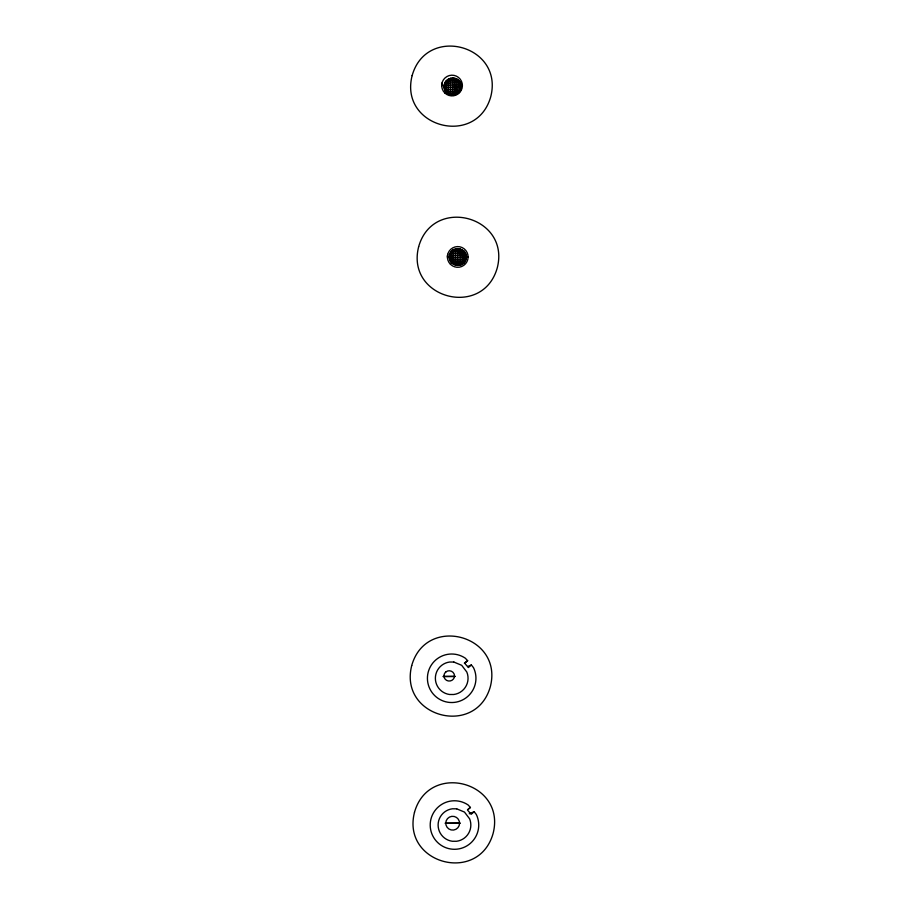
<?xml version="1.0" encoding="UTF-8"?>
<svg xmlns="http://www.w3.org/2000/svg" width="909" height="909" viewBox="0 0 909 909"><rect width="100%" height="100%" fill="white"/><g stroke="black" fill="none" stroke-linecap="round" stroke-linejoin="round"><path stroke-width="1.36" d="M442.013 82.935L441.683 85.616L445.137 85.594M444.99 84.276L444.99 87.787A6.897 6.897 0 0 1 444.99 84.276L445.012 87.843M461.272 86.548C461.749 97.536 443.819 97.649 444.16 86.65C443.672 75.674 461.613 75.561 461.272 86.548L444.319 87.764M447.728 254.327L447.387 257.008L449.694 256.997M466.135 259.167C469.317 248.646 451.955 244.112 449.58 254.85C446.399 265.371 463.76 269.905 466.135 259.167L450.046 260.304M445.671 82.605L446.762 81.162A6.897 6.897 0 0 0 445.671 82.605L446.762 81.162M467.658 660.695L464.681 663.275L468.385 667.536L471.351 664.956L473.509 667.661A24.27 24.27 0 0 1 454.193 702.407A24.27 24.27 0 0 1 428.15 672.365A24.27 24.27 0 0 1 465.283 658.173L467.658 660.695L464.329 663.104M470.43 807.453L467.465 810.033L471.157 814.294L474.134 811.714L476.293 814.419A24.27 24.27 0 0 1 456.977 849.165A24.27 24.27 0 0 1 430.934 819.134A24.27 24.27 0 0 1 468.067 804.931L470.43 807.453L468.215 809.067M467.703 666.513L471.351 664.956M469.26 813.794L474.134 811.714M445.955 81.48L458.727 80.515L458.806 92.604L447.637 93.4M444.853 83.435L460.09 82.276L460.147 90.832L446.035 91.82M444.296 85.594L460.965 84.332M451.091 251.884L463.863 250.918L463.942 263.019L452.784 263.803M449.989 253.838L465.238 252.679L465.294 261.235L451.171 262.235M449.432 256.008L466.101 254.747M449.455 258.167L466.408 256.952M447.614 79.822L456.943 79.163L457.034 93.979L449.637 94.502M444.899 89.9L457.011 89.048M452.762 250.236L462.09 249.577L462.181 264.394L454.773 264.905M460.09 85.503L462.397 85.48M465.806 256.895L468.112 256.872M442.99 676.512L455.409 676.432M445.774 823.27L459.568 823.179L459.352 821.452A6.908 6.908 0 0 0 445.762 823.213L446.001 824.997A6.908 6.908 0 0 0 459.579 823.236M443.683 676.455L454.727 676.421M445.08 823.224L460.272 823.168M460.022 248.736L460.124 265.258M457.806 248.452L457.909 265.564M454.875 78.322L454.977 94.843M455.591 248.759L455.693 265.28M452.659 78.049L452.773 95.15M453.534 249.623L453.625 264.439M451.773 250.998L451.841 263.099M450.444 78.356L450.557 94.877M450.421 252.782L450.478 261.337M448.387 79.219L448.489 94.036M446.626 80.594L446.705 92.684M445.285 82.367L445.33 90.923M463.749 260.36A6.897 6.897 0 0 1 456 263.621M451.091 258.77A6.897 6.897 0 0 1 451.069 255.202M452.841 252.1A6.897 6.897 0 0 1 454.261 250.986M455.92 250.293A6.897 6.897 0 0 1 463.704 253.452M454.511 93.207A6.897 6.897 0 0 1 452.727 93.445M460.431 84.151A7.579 7.579 0 0 1 458.511 91.491M456.954 92.707A7.579 7.579 0 0 1 453.171 93.741M446.58 89.991A7.579 7.579 0 0 1 445.535 86.207M445.785 84.242A7.579 7.579 0 0 1 459.659 82.333M412.129 75.617C398.971 127.124 476.396 147.872 490.758 96.684C503.904 45.177 426.491 24.429 412.129 75.617M418.651 246.737C405.505 298.243 482.918 318.991 497.28 267.803C510.438 216.297 433.014 195.549 418.651 246.737M411.72 665.558C398.562 717.065 475.986 737.813 490.349 686.625C503.495 635.118 426.082 614.37 411.72 665.558M414.493 812.316C401.346 863.823 478.759 884.571 493.121 833.383C506.279 781.876 428.866 761.128 414.493 812.316M446.046 671.785L445.069 672.74A5.124 5.124 0 0 0 445.058 679.046C447.035 681.693 451.387 681.705 453.375 679.068A5.124 5.124 0 0 0 454.08 673.933C452.852 670.865 448.648 669.763 446.046 671.785M448.557 79.594L447.126 80.696L450.262 78.878L448.557 79.594M453.864 662.047L449.591 662.036A16.373 16.373 0 0 0 449.512 694.487L453.784 694.499A16.373 16.373 0 0 0 466.828 672.046L461.692 665.308L453.864 662.047M456.648 808.805L452.375 808.794A16.373 16.373 0 0 0 452.296 841.257L456.568 841.268A16.373 16.373 0 0 0 469.612 818.804L464.465 812.067L456.648 808.805M450.466 264.314A10.363 10.363 0 0 0 467.771 259.565A10.363 10.363 0 0 0 455 246.953A10.363 10.363 0 0 0 450.466 264.314M444.762 92.923A10.363 10.363 0 0 0 462.067 88.173A10.363 10.363 0 0 0 449.296 75.561A10.363 10.363 0 0 0 444.762 92.923M446.683 92.627A8.533 8.533 0 0 0 460.943 88.707A8.533 8.533 0 0 0 450.421 78.322A8.533 8.533 0 0 0 446.683 92.627"/></g></svg>
